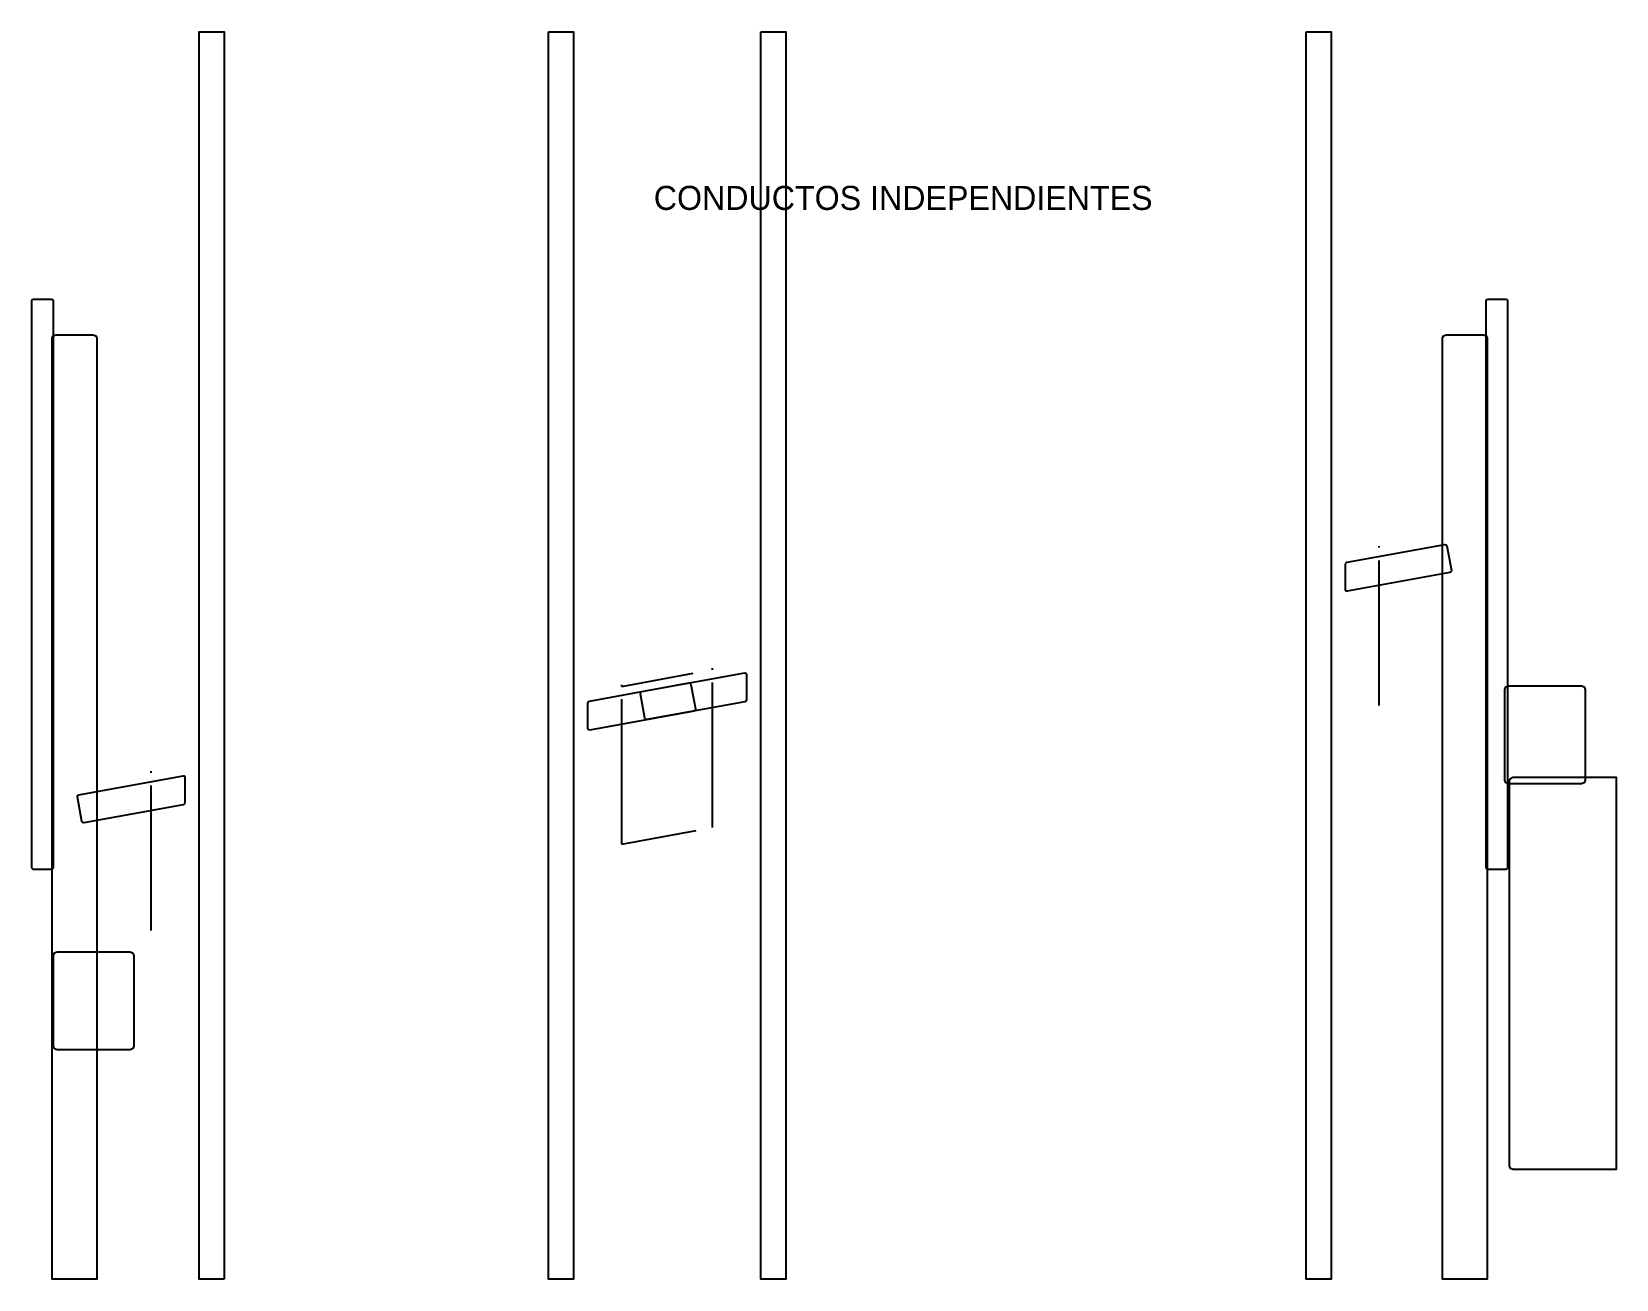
# Model space of a CAD drawing. Header units: metres. Extents: x 1159.7 to 1245.9, y 3.9 to 8.4.
# Drawn here: x 1245.001 to 1245.89, y 7.7 to 8.4 of the extents above.
import ezdxf

# ---------------------------------------------------------------- set-up
doc = ezdxf.new("R2010")
doc.units = ezdxf.units.M
for name, color, linetype in [('CORTE', 7, 'Continuous'), ('TEXTOS', 7, 'Continuous'), ('VISTA', 8, 'Continuous')]:
    doc.layers.add(name, color=color, linetype=linetype)

msp = doc.modelspace()

# ---------------------------------------------------------------- linework, layer by layer
at = {"layer": 'CORTE'}
for p, q in [((1245.757, 8.11055), (1245.757, 8.11137)), ((1245.757, 8.02203), (1245.757, 8.10337)), ((1245.332, 8.03264), (1245.37214, 8.04)), ((1245.383, 8.04199), (1245.383, 8.0428)), ((1245.332, 8.03264), (1245.332, 8.03345)), ((1245.383, 7.95347), (1245.383, 8.0348)), ((1245.332, 7.94412), (1245.332, 8.02545)), ((1245.068, 7.98424), (1245.068, 7.98505)), ((1245.068, 7.89572), (1245.068, 7.97705)), ((1245.332, 7.94412), (1245.37371, 7.95176))]:
    msp.add_line(p, q, dxfattribs=at)
for points in [[(1245.82809, 7.97859), (1245.8275, 7.98), (1245.8275, 8.031), (1245.82809, 8.03241), (1245.8295, 8.033), (1245.8705, 8.033), (1245.87191, 8.03241), (1245.8725, 8.031), (1245.8725, 7.98), (1245.87191, 7.97859), (1245.8705, 7.978), (1245.8295, 7.978), (1245.82809, 7.97859)], [(1245.83059, 7.76225), (1245.83, 7.76367), (1245.83, 7.97967), (1245.83059, 7.98108), (1245.832, 7.98167), (1245.89, 7.98167), (1245.89, 7.76167), (1245.832, 7.76167), (1245.83059, 7.76225)], [(1245.0138, 7.8293), (1245.01321, 7.83071), (1245.01321, 7.88171), (1245.0138, 7.88313), (1245.01521, 7.88371), (1245.05621, 7.88371), (1245.05763, 7.88313), (1245.05821, 7.88171), (1245.05821, 7.83071), (1245.05763, 7.8293), (1245.05621, 7.82871), (1245.01521, 7.82871), (1245.0138, 7.8293)]]:
    msp.add_lwpolyline(points, close=True, dxfattribs=at)
at = {"layer": 'VISTA'}
for points in [[(1245.109, 7.7), (1245.095, 7.7), (1245.095, 8.4), (1245.109, 8.4), (1245.109, 7.7)], [(1245.291, 8.4), (1245.305, 8.4), (1245.305, 7.7), (1245.291, 7.7), (1245.291, 8.4)], [(1245.41, 8.4), (1245.424, 8.4), (1245.424, 7.7), (1245.41, 7.7), (1245.41, 8.4)], [(1245.716, 8.4), (1245.73, 8.4), (1245.73, 7.7), (1245.716, 7.7), (1245.716, 8.4)], [(1245.00129, 7.93029), (1245.001, 7.931), (1245.001, 8.249), (1245.00129, 8.24971), (1245.002, 8.25), (1245.012, 8.25), (1245.01271, 8.24971), (1245.013, 8.249), (1245.013, 7.931), (1245.01271, 7.93029), (1245.012, 7.93), (1245.002, 7.93), (1245.00129, 7.93029)], [(1245.81729, 7.93029), (1245.817, 7.931), (1245.817, 8.249), (1245.81729, 8.24971), (1245.818, 8.25), (1245.828, 8.25), (1245.82871, 8.24971), (1245.829, 8.249), (1245.829, 7.931), (1245.82871, 7.93029), (1245.828, 7.93), (1245.818, 7.93), (1245.81729, 7.93029)], [(1245.0125, 8.228), (1245.01309, 8.22941), (1245.0145, 8.23), (1245.0355, 8.23), (1245.03691, 8.22941), (1245.0375, 8.228), (1245.0375, 7.7), (1245.0125, 7.7), (1245.0125, 8.228)], [(1245.7925, 8.228), (1245.79309, 8.22941), (1245.7945, 8.23), (1245.8155, 8.23), (1245.81691, 8.22941), (1245.8175, 8.228), (1245.8175, 7.7), (1245.7925, 7.7), (1245.7925, 8.228)], [(1245.739, 8.08602), (1245.73829, 8.08618), (1245.738, 8.08684), (1245.738, 8.1011), (1245.73829, 8.10186), (1245.739, 8.10228), (1245.79384, 8.11234), (1245.79456, 8.11217), (1245.79497, 8.11153), (1245.79749, 8.09776), (1245.79733, 8.09701), (1245.79669, 8.09659), (1245.739, 8.08602)], [(1245.34251, 8.02858), (1245.34267, 8.02933), (1245.34331, 8.02974), (1245.401, 8.04032), (1245.40171, 8.04015), (1245.402, 8.03949), (1245.402, 8.02524), (1245.40171, 8.02447), (1245.401, 8.02405), (1245.34619, 8.014), (1245.34545, 8.01416), (1245.34503, 8.01481), (1245.34251, 8.02858)], [(1245.314, 8.0081), (1245.31329, 8.00826), (1245.313, 8.00892), (1245.313, 8.02318), (1245.31329, 8.02394), (1245.314, 8.02436), (1245.36974, 8.03458), (1245.37046, 8.03442), (1245.37087, 8.03378), (1245.37339, 8.02), (1245.37323, 8.01926), (1245.37259, 8.01884), (1245.314, 8.0081)], [(1245.02661, 7.97066), (1245.02677, 7.97141), (1245.02741, 7.97182), (1245.086, 7.98257), (1245.08671, 7.9824), (1245.087, 7.98174), (1245.087, 7.96749), (1245.08671, 7.96672), (1245.086, 7.9663), (1245.03029, 7.95609), (1245.02955, 7.95625), (1245.02913, 7.95689), (1245.02661, 7.97066)]]:
    msp.add_lwpolyline(points, close=True, dxfattribs=at)

# ---------------------------------------------------------------- texts
at = {"layer": 'TEXTOS'}
msp.add_text('CONDUCTOS INDEPENDIENTES', height=0.0135, dxfattribs=at).set_placement((1245.35, 8.3))

doc.saveas('drawing.dxf')
